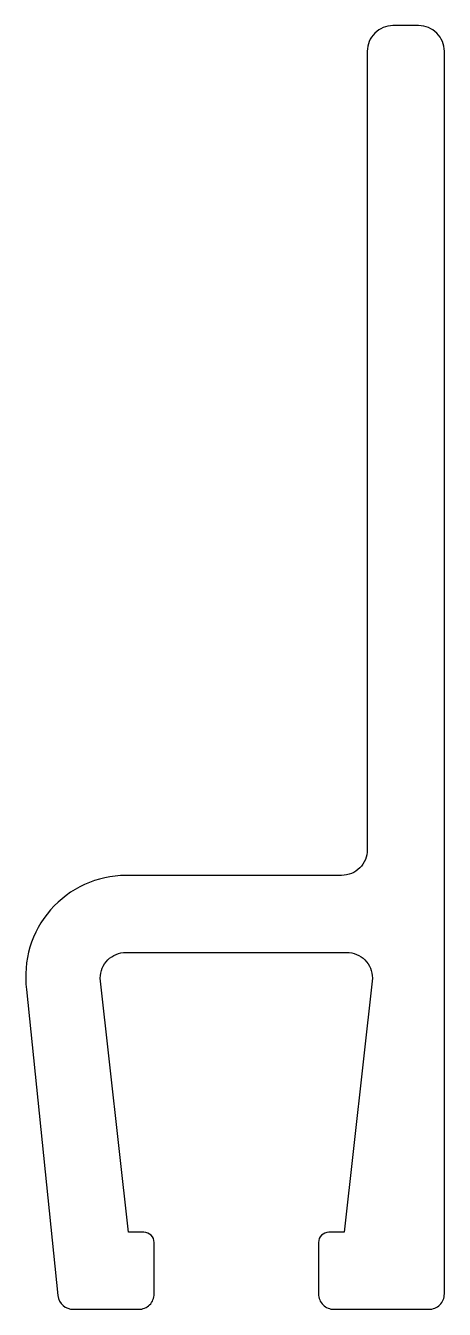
# Model space of a CAD drawing. Extents: x 374.4 to 382.6, y 215.1 to 240.1.
import ezdxf

# ---------------------------------------------------------------- set-up
doc = ezdxf.new("R2010")
doc.units = 0
doc.layers.add('ANA', color=220, linetype='CONTINUOUS')

msp = doc.modelspace()

# ---------------------------------------------------------------- linework, layer by layer
at = {"layer": 'ANA', "color": 0}
msp.add_lwpolyline([(376.706, 216.607), (376.406, 216.607), (375.856, 221.557, -0.414214), (376.356, 222.057), (380.656, 222.057, -0.414214), (381.156, 221.557), (380.606, 216.607), (380.306, 216.607, 0.414214), (380.106, 216.407), (380.106, 215.407, 0.414214), (380.406, 215.107), (382.256, 215.107, 0.414214), (382.556, 215.407), (382.556, 239.607, 0.414214), (382.056, 240.107), (381.556, 240.107, 0.414214), (381.056, 239.607), (381.056, 224.057, -0.414214), (380.556, 223.557), (376.359, 223.557, 0.45203), (374.421, 221.336), (375.033, 215.374, 0.382162), (375.332, 215.107), (376.606, 215.107, 0.414214), (376.906, 215.407), (376.906, 216.407, 0.414214)], format="xyb", close=True, dxfattribs=at)

doc.saveas('drawing.dxf')
